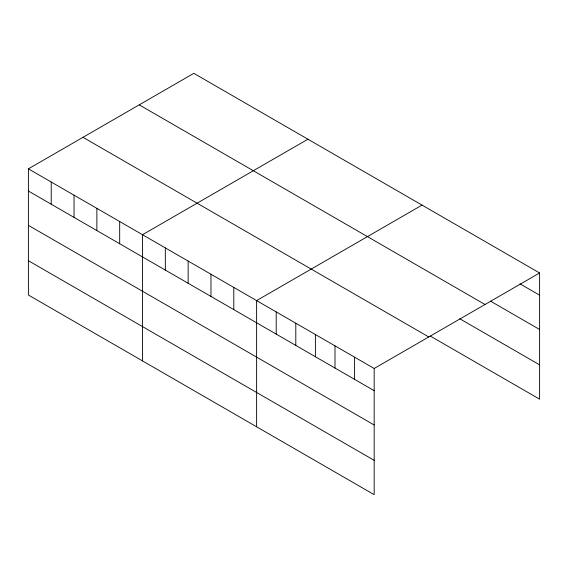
<?xml version="1.0" encoding="UTF-8"?>
<svg xmlns="http://www.w3.org/2000/svg" width="568" height="568" viewBox="0 0 568 568"><rect width="100%" height="100%" fill="white"/><g stroke="black" fill="none" stroke-linecap="round" stroke-linejoin="round"><path stroke-width="0.85" d="M28.4 168.838L374.177 368.476L374.177 494.664L28.4 295.026L28.4 168.838L193.823 73.336L539.6 272.974L539.6 399.162L430.324 336.071M307.927 139.217L142.504 234.719L142.504 360.907M422.038 205.098L256.615 300.6L256.615 426.788M374.177 368.476L539.6 272.974M520.004 283.851L539.6 295.168M490.617 301.203L539.6 329.483M139.231 104.853L485.008 304.491M459.718 318.719L539.6 364.841M82.992 137.321L428.769 336.959M28.4 191.04L374.177 390.67M28.4 225.354L374.177 424.992M28.4 260.712L374.177 460.343M354.588 357.166L354.588 379.36M334.992 345.848L334.992 368.043M315.396 334.538L315.396 356.732M295.8 323.227L295.8 345.422M276.211 311.91L276.211 334.105M233.796 287.422L233.796 309.617M210.969 274.245L210.969 296.446M188.15 261.074L188.15 283.269M165.331 247.896L165.331 270.091M119.685 221.541L119.685 243.743M96.865 208.371L96.865 230.565M74.046 195.193L74.046 217.388M51.219 182.016L51.219 204.21"/></g></svg>
